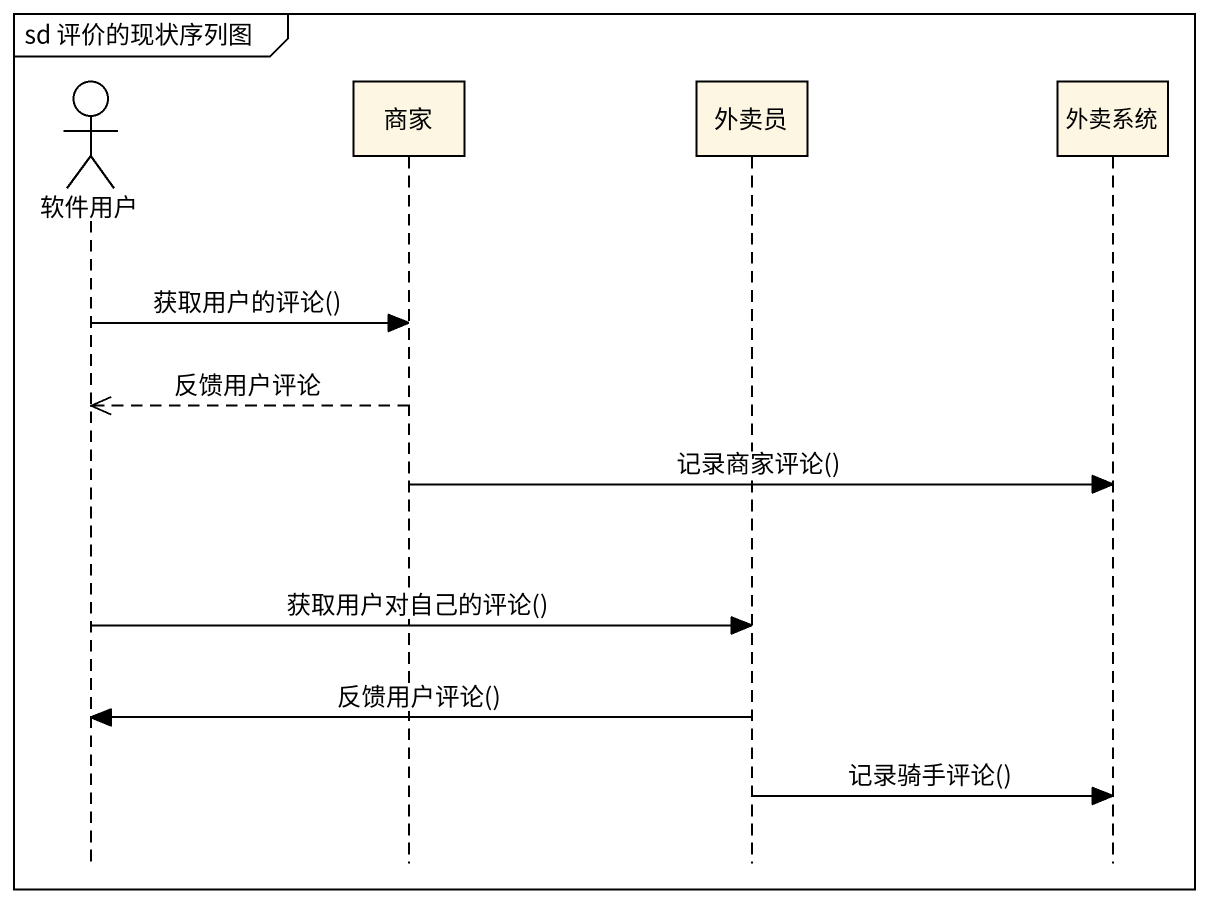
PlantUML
@startuml
mainframe sd 评价的现状序列图
hide footbox
actor 软件用户
participant 商家
participant 外卖员
participant 外卖系统

软件用户 -> 商家 : 获取用户的评论()
商家 -->> 软件用户 : 反馈用户评论
商家 -> 外卖系统 : 记录商家评论()
软件用户 -> 外卖员 : 获取用户对自己的评论()
外卖员 -> 软件用户 : 反馈用户评论()
外卖员 -> 外卖系统 : 记录骑手评论()
@enduml
